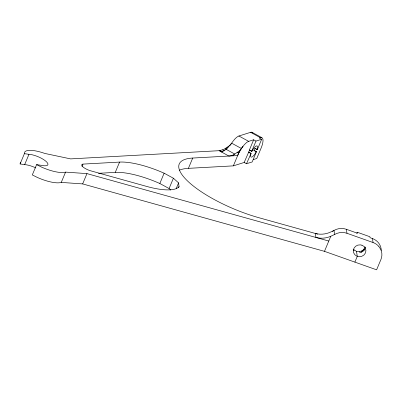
<?xml version="1.0" encoding="UTF-8"?>
<svg xmlns="http://www.w3.org/2000/svg" width="402" height="402" viewBox="0 0 402 402"><rect width="100%" height="100%" fill="white"/><g stroke="black" fill="none" stroke-linecap="round" stroke-linejoin="round"><path stroke-width="0.6" d="M35.823 167.935A12.115 3.623 22.7 0 0 24.663 164.629L20.1 163.956L20.492 162.232M20.1 163.956L24.411 153.654L24.798 151.931A23.406 7 22.7 0 1 44.833 153.448L70.606 158.89L220.688 150.604M365.232 247.341C364.86 250.059 362.549 252.2 359.88 252.627L359.73 251.672L356.484 251.376L353.861 249.592L354.016 250.552L353.172 249.235M188.402 168.348L192.714 158.046L237.662 155.564L239.652 150.805L243.029 146.283A14.045 4.472 -61.3 0 1 248.682 141.358L253.657 139.79L255.994 141.072L261.647 139.293L257.34 149.594L254.742 148.393L253.898 150.448L256.476 151.654L252.17 161.956L246.511 163.735L244.18 162.458L233.351 165.865L188.402 168.348A68.114 20.371 22.7 0 0 179.362 170.207M244.18 162.458L249.592 150.016L251.928 151.298L252.682 149.911A6.321 2.015 -61.3 0 1 256.521 145.921A6.321 2.015 -61.3 0 1 257.35 148.835L257.079 149.675M248.748 152.072L251.084 153.353L250.813 154.192A6.321 2.015 -61.3 0 0 251.637 157.107A6.321 2.015 -61.3 0 0 255.481 153.117L256.235 151.73M24.663 164.629L28.969 154.323A12.115 3.623 22.7 0 1 46.109 161.443A12.115 3.623 22.7 0 1 41.175 165.312L36.612 164.639L32.301 174.94L37.416 177.473A23.406 7 22.7 0 0 61.255 182.413L82.651 183.915L324.474 251.34L376.604 269.822L380.915 259.516A14.045 13.181 -8.8 0 0 380.754 249.421L378.875 246.496M61.255 182.413L65.561 172.111L86.958 173.614L328.781 241.039M82.048 166.393L83.008 164.101L119.575 162.086A49.129 14.693 22.7 0 1 164.132 173.202L173.398 178.227L178.583 182.89L179.036 186.618L178.558 187.764M82.651 183.915L86.958 173.614M98.53 173.307L115.268 172.388L119.575 162.086M115.268 172.388A49.129 14.693 22.7 0 1 159.825 183.503L164.132 173.202M170.815 190.081L169.086 188.528L173.398 178.227M176.187 188.613L178.583 182.89M233.477 155.795L233.979 154.599M233.351 165.865L239.652 150.805L233.637 154.77A23.884 11.97 -56.8 0 1 228.874 156.051L219.105 150.69M251.928 151.298L249.351 150.097L253.657 139.79M246.511 163.735L251.084 153.353M251.682 151.373L255.994 141.072M324.474 251.34L330.766 236.301L330.193 236.552A21.824 19.221 -31.7 0 1 315.922 237.436L315.258 233.431A21.824 19.216 -31.7 0 0 329.539 232.547L333.982 230.452A14.045 13.176 -9.1 0 1 346.343 229.281L357.423 233.21L357.267 232.25L369.865 236.723L370.021 237.682L372.413 238.527A14.045 13.176 -9.1 0 1 381.257 250.431M356.79 233.396L357.267 232.25M354.881 262.109L357.293 256.34L356.484 251.376M239.2 152.303L242.019 147.66M359.73 251.672L362.725 250.396L364.101 248.873L364.694 249.084L364.85 250.044M242.024 147.73L243.029 146.283M221.748 152.142L226.17 149.343L231.668 143.167L241.436 148.529M219.216 150.755L223.869 149.408L229.884 145.444M332.474 231.462L333.982 230.452L334.625 234.466L330.193 236.552M230.316 145.333A14.045 4.472 -61.3 0 1 231.261 143.775L232.245 142.298A14.045 4.472 -61.3 0 1 238.914 136.002L250.617 132.313A14.045 4.472 -61.3 0 1 252.853 133.047M253.295 159.584L256.757 158.494L261.069 148.192A14.045 4.472 -61.3 0 0 260.385 137.675L259.315 138.012L261.647 139.293M253.898 150.448L256.476 151.654M237.09 152.78L238.868 152.68M24.411 153.654L28.969 154.323M317.6 234.085L259.034 217.753A68.114 20.371 22.7 0 1 189.181 182.498A68.114 20.371 22.7 0 1 192.714 158.046M334.625 234.466A14.045 13.171 -9.3 0 1 346.986 233.291L373.051 242.527A14.045 13.181 -8.8 0 1 378.885 246.511M219.482 150.67L222.542 151.83M36.612 164.639L41.728 167.172A23.406 7 22.7 0 0 65.561 172.111M159.825 183.503L169.086 188.528M251.953 132.258L261.727 137.62M250.617 132.313L260.385 137.675M238.914 136.002L248.682 141.358M255.471 148.569L257.34 149.594M248.486 152.157L250.823 153.433M227.718 147.152L228.165 147.398M226.421 148.021L227.155 148.423M225.135 148.775L234.909 154.132M222.618 149.921L224.281 150.83M372.413 238.527L373.051 242.527M364.961 246.813L365.116 247.773M364.101 248.873L364.252 249.833M363.875 249.26L364.026 250.22M362.725 250.396L362.88 251.356M361.313 251.215L361.463 252.175M346.343 229.281L346.986 233.291M83.008 164.101A7.749 2.317 22.7 0 0 82.907 166.86A7.749 2.317 22.7 0 0 90.365 170.724L146.589 186.402A49.129 14.693 22.7 0 0 179.036 186.618M361.946 245.21L360.353 244.863A6.321 5.929 -9.3 0 0 353.634 252.763A6.321 5.929 -9.3 0 0 363.951 255.009A6.321 5.929 -9.3 0 0 361.946 245.21"/></g></svg>
